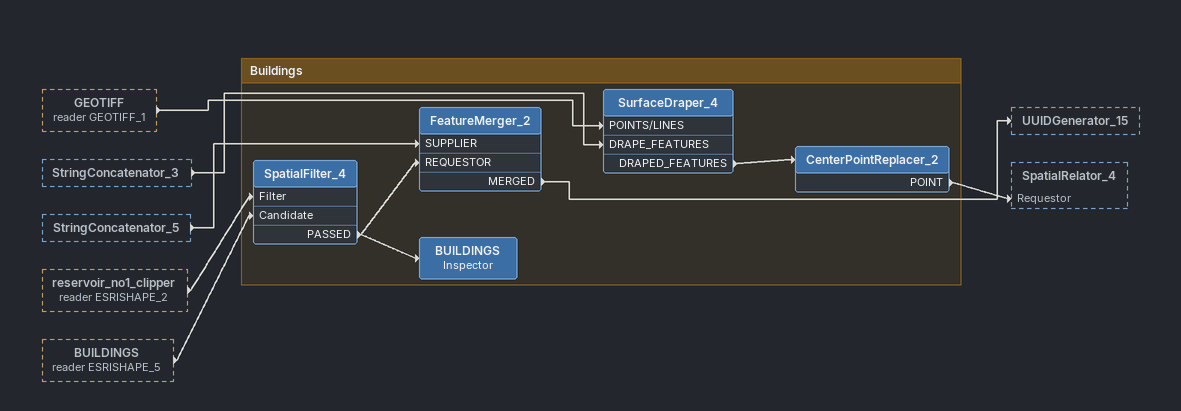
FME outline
GEOTIFF (reader GEOTIFF_1) [outside]
    -> SurfaceDraper_4 [POINTS/LINES]
StringConcatenator_3 [outside]
    -> SurfaceDraper_4 [DRAPE_FEATURES]
StringConcatenator_5 [outside]
    -> FeatureMerger_2 [SUPPLIER]
reservoir_no1_clipper (reader ESRISHAPE_2) [outside]
    -> SpatialFilter_4 [Filter]
BUILDINGS (reader ESRISHAPE_5) [outside]
    -> SpatialFilter_4 [Candidate]

Bookmark: Buildings
SpatialFilter_4
    PASSED -> FeatureMerger_2 [REQUESTOR]
    PASSED -> BUILDINGS
FeatureMerger_2
    MERGED -> UUIDGenerator_15
SurfaceDraper_4
    DRAPED_FEATURES -> CenterPointReplacer_2
CenterPointReplacer_2
    POINT -> SpatialRelator_4 [Requestor]
BUILDINGS: Inspector
